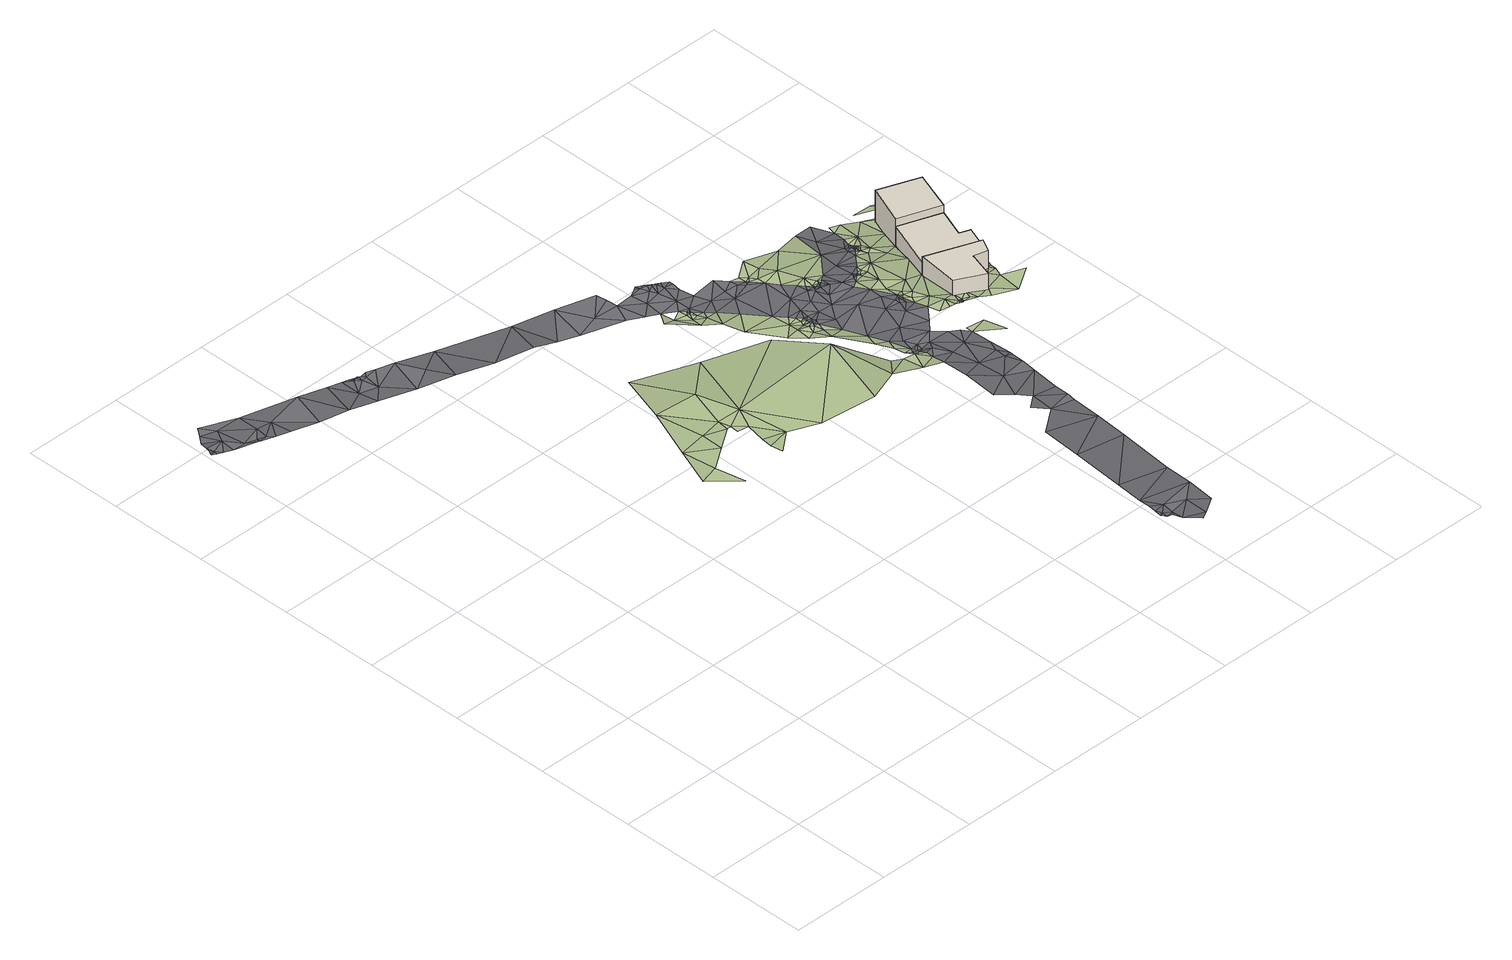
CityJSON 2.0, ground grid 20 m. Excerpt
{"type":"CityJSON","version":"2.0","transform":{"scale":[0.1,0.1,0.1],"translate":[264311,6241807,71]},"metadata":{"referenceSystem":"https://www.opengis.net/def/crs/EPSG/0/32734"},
"CityObjects":{
"building1":{"type":"Building","attributes":{"address":"127 Upper Roodebloem Road University Estate Cape Town","building":"house","building:levels":1,"building_height":4.1,"roof_height":78.9,"ground_height":74.3,"plus_code":"4FRW3F72+4GV"},"geometry":[{"type":"Solid","lod":"1","boundaries":[[[[0,1,2,3]],[[1,4,5,2]],[[4,6,7,5]],[[6,8,9,7]],[[8,10,11,9]],[[10,0,3,11]],[[3,2,5,7,9,11]],[[10,8,6,4,1,0]]]]}]},
"building2":{"type":"Building","attributes":{"address":"125 Upper Roodebloem Road University Estate Cape Town","building":"house","building:levels":1,"building_height":4.1,"roof_height":77.8,"ground_height":73.1,"plus_code":"4FRW3F72+5GP"},"geometry":[{"type":"Solid","lod":"1","boundaries":[[[[12,13,14,15]],[[13,16,17,14]],[[16,18,19,17]],[[18,20,21,19]],[[20,22,23,21]],[[22,12,15,23]],[[15,14,17,19,21,23]],[[22,20,18,16,13,12]]]]}]},
"building3":{"type":"Building","attributes":{"address":"123 Upper Roodebloem Road University Estate Cape Town","building":"house","building:levels":2,"building_height":6.9,"roof_height":79.3,"ground_height":71.9,"plus_code":"4FRW3F72+6G5"},"geometry":[{"type":"Solid","lod":"1","boundaries":[[[[24,25,26,27]],[[25,28,29,26]],[[28,30,31,29]],[[30,24,27,31]],[[27,26,29,31]],[[30,28,25,24]]]]}]},
"terrain1":{"type":"TINRelief","geometry":[{"type":"CompositeSurface","lod":"1","boundaries":[[[32,33,34]],[[34,33,35]],[[35,33,36]],[[35,36,37]],[[38,35,37]],[[39,37,36]],[[38,37,40]],[[39,40,37]],[[39,41,40]],[[41,42,43]],[[44,45,46]],[[46,45,47]],[[38,40,48]],[[47,45,43]],[[41,49,40]],[[48,50,38]],[[41,43,49]],[[45,49,43]],[[49,48,40]],[[51,49,45]],[[50,48,52]],[[49,52,48]],[[53,49,51]],[[54,52,49]],[[55,53,51]],[[54,49,53]],[[55,56,53]],[[57,58,59]],[[58,57,60]],[[61,57,59]],[[61,62,57]],[[63,59,64]],[[53,56,65]],[[63,61,59]],[[66,57,62]],[[62,61,67]],[[61,63,68]],[[67,61,68]],[[66,62,69]],[[67,69,62]],[[70,65,56]],[[71,70,56]],[[64,72,63]],[[73,69,67]],[[67,68,74]],[[74,73,67]],[[68,63,75]],[[64,76,77]],[[75,74,68]],[[72,75,63]],[[77,72,64]],[[76,78,79]],[[80,78,81]],[[71,82,70]],[[77,76,83]],[[80,79,78]],[[79,83,76]],[[81,84,85]],[[80,81,85]],[[71,86,82]],[[87,86,71]],[[88,80,85]],[[84,89,85]],[[79,80,90]],[[80,88,90]],[[91,82,92]],[[93,88,85]],[[85,89,93]],[[82,94,92]],[[84,95,89]],[[96,97,84]],[[98,99,91]],[[83,79,100]],[[98,91,92]],[[82,86,101]],[[79,90,102]],[[82,101,94]],[[99,103,96]],[[90,88,104]],[[93,104,88]],[[84,97,95]],[[79,105,100]],[[102,105,79]],[[93,89,106]],[[107,92,94]],[[103,99,98]],[[98,92,108]],[[92,107,108]],[[109,102,90]],[[90,104,110]],[[111,93,106]],[[104,93,111]],[[90,110,109]],[[95,106,89]],[[101,112,94]],[[113,107,94]],[[103,97,96]],[[113,94,112]],[[109,114,102]],[[102,115,105]],[[115,102,114]],[[116,117,118]],[[116,119,120]],[[120,117,116]],[[119,121,122]],[[119,122,120]],[[117,120,123]],[[122,124,120]],[[122,121,125]],[[125,121,126]],[[126,127,128]],[[123,120,124]],[[129,130,131]],[[122,125,124]],[[127,129,128]],[[132,131,130]],[[133,131,132]],[[128,125,126]],[[129,131,128]],[[133,134,131]],[[134,133,135]],[[136,134,135]],[[137,131,134]],[[131,137,128]],[[136,138,134]],[[139,140,141]],[[138,137,134]],[[137,138,142]],[[139,141,143]],[[137,144,128]],[[142,144,137]],[[123,124,145]],[[145,124,125]],[[146,147,148]],[[149,150,151]],[[146,152,153]],[[154,155,152]],[[154,149,155]],[[128,156,125]],[[155,149,151]],[[157,158,159]],[[150,159,160]],[[155,161,152]],[[152,161,153]],[[160,151,150]],[[147,146,162]],[[146,153,162]],[[158,157,163]],[[144,156,128]],[[164,155,151]],[[164,161,155]],[[160,159,158]],[[164,151,160]],[[165,147,166]],[[166,147,162]],[[167,158,163]],[[156,145,125]],[[161,168,153]],[[169,170,165]],[[169,165,166]],[[170,169,171]],[[161,164,168]],[[162,153,168]],[[172,158,167]],[[173,172,167]],[[166,162,174]],[[166,174,169]],[[175,171,169]],[[176,160,158]],[[177,178,173]],[[169,174,175]],[[173,178,172]],[[171,175,179]],[[158,172,176]],[[180,178,177]],[[181,178,180]],[[182,172,178]],[[181,182,178]],[[183,164,160]],[[182,176,172]],[[162,184,174]],[[185,182,181]],[[162,168,184]],[[175,174,184]],[[175,184,179]],[[168,164,183]],[[183,160,176]],[[186,185,181]],[[182,187,176]],[[187,182,185]],[[188,179,184]],[[186,187,185]],[[145,156,189]],[[190,188,184]],[[186,191,187]],[[168,192,184]],[[191,186,193]],[[184,194,190]],[[168,183,192]],[[190,195,196]],[[195,197,196]],[[195,190,194]],[[197,195,198]],[[198,199,197]],[[184,200,194]],[[199,198,201]],[[201,202,199]],[[203,198,195]],[[204,201,198]],[[205,202,201]],[[206,202,205]],[[201,204,205]],[[206,205,207]],[[198,203,204]],[[208,206,207]],[[194,203,195]],[[204,209,205]],[[209,207,205]],[[210,208,207]],[[211,191,193]],[[184,192,200]],[[209,210,207]],[[208,210,212]],[[203,209,204]],[[213,208,212]],[[212,214,213]],[[215,213,214]],[[212,210,216]],[[216,210,209]],[[215,214,217]],[[212,216,214]],[[215,217,218]],[[209,203,219]],[[220,218,217]],[[214,221,217]],[[214,216,221]],[[219,216,209]],[[218,220,222]],[[221,220,217]],[[222,223,218]],[[222,224,223]],[[224,225,223]],[[226,222,220]],[[225,224,227]],[[226,220,221]],[[228,225,227]],[[203,194,229]],[[224,222,226]],[[227,224,226]],[[230,221,216]],[[216,219,230]],[[229,219,203]],[[228,227,231]],[[226,221,230]],[[231,227,226]],[[228,231,232]],[[232,231,233]],[[231,226,230]],[[229,194,200]],[[229,230,219]],[[234,191,235]],[[236,191,211]],[[237,233,231]],[[231,230,237]],[[237,230,229]],[[237,238,233]],[[191,236,235]],[[229,200,13]],[[192,13,200]],[[238,237,239]],[[240,234,235]],[[241,235,236]],[[229,242,237]],[[237,243,239]],[[239,243,244]],[[235,241,240]],[[236,211,245]],[[229,13,242]],[[240,241,246]],[[246,247,240]],[[243,237,248]],[[249,247,246]],[[242,248,237]],[[247,249,10]],[[249,250,10]],[[10,250,251]],[[252,251,250]],[[251,252,253]],[[248,242,254]],[[255,256,257]],[[256,255,258]],[[254,259,248]],[[260,259,254]],[[259,260,261]],[[262,263,264]],[[261,260,265]],[[261,265,266]],[[264,267,262]]]}]},
"road1":{"type":"Road","attributes":{"highway":"tertiary","name":"Upper Roodebloem Road","surface":"asphalt","lanes":2,"width":8.6},"geometry":[{"type":"MultiSurface","lod":"1","boundaries":[[[268,269,270]],[[271,272,273]],[[274,275,276]],[[277,278,279]],[[280,281,282]],[[283,284,285]],[[286,269,276]],[[287,286,276]],[[288,289,290]],[[291,292,293]],[[294,295,296]],[[297,104,111]],[[110,298,109]],[[115,299,105]],[[130,300,301]],[[104,298,110]],[[297,111,106]],[[302,303,304]],[[305,103,98]],[[109,298,306]],[[307,108,107]],[[106,308,297]],[[291,293,309]],[[310,293,311]],[[312,313,310]],[[310,311,314]],[[312,310,314]],[[315,316,317]],[[316,312,317]],[[318,317,312]],[[318,312,314]],[[315,319,316]],[[303,302,315]],[[304,303,320]],[[315,317,321]],[[322,323,324]],[[107,113,325]],[[86,326,101]],[[326,112,101]],[[327,328,329]],[[330,325,326]],[[149,154,328]],[[103,331,97]],[[332,333,300]],[[334,152,146]],[[335,152,334]],[[154,152,328]],[[325,307,107]],[[336,337,338]],[[339,340,341]],[[342,60,343]],[[344,345,343]],[[346,347,348]],[[344,343,349]],[[69,349,66]],[[66,349,343]],[[349,74,75]],[[347,350,351]],[[337,339,352]],[[336,339,337]],[[353,354,355]],[[356,357,358]],[[342,348,359]],[[338,342,336]],[[360,346,345]],[[361,346,362]],[[116,363,364]],[[83,365,77]],[[119,364,121]],[[132,130,301]],[[121,365,83]],[[336,366,339]],[[367,368,353]],[[369,367,370]],[[273,272,371]],[[372,370,373]],[[373,374,375]],[[278,376,377]],[[378,367,369]],[[373,375,372]],[[379,380,381]],[[368,367,378]],[[382,383,279]],[[384,280,277]],[[280,282,385]],[[385,376,277]],[[385,277,280]],[[383,281,384]],[[375,382,279]],[[376,385,377]],[[361,350,347]],[[386,387,372]],[[278,388,389]],[[377,388,278]],[[385,390,377]],[[281,280,384]],[[388,390,391]],[[390,388,377]],[[350,392,351]],[[393,356,358]],[[370,394,369]],[[378,369,394]],[[278,277,376]],[[374,382,375]],[[389,395,396]],[[389,386,278]],[[277,279,384]],[[383,384,279]],[[395,389,391]],[[388,391,389]],[[275,274,397]],[[98,108,307]],[[113,112,325]],[[359,398,358]],[[269,268,399]],[[392,398,351]],[[275,397,272]],[[292,291,322]],[[115,114,306]],[[109,306,114]],[[100,105,299]],[[69,73,349]],[[74,349,73]],[[381,387,400]],[[375,279,386]],[[401,402,403]],[[401,404,405]],[[397,371,272]],[[380,379,406]],[[119,116,364]],[[349,75,407]],[[150,327,408]],[[152,335,328]],[[392,409,398]],[[410,121,83]],[[300,129,127]],[[276,269,411]],[[328,335,329]],[[149,327,150]],[[348,347,351]],[[346,361,347]],[[409,393,358]],[[398,409,358]],[[300,333,301]],[[129,300,130]],[[411,269,412]],[[299,115,306]],[[399,412,269]],[[410,299,332]],[[300,127,410]],[[413,320,303]],[[304,320,414]],[[415,326,86]],[[305,416,331]],[[298,104,297]],[[417,298,297]],[[357,418,358]],[[348,351,359]],[[276,411,274]],[[286,270,269]],[[106,95,308]],[[279,278,386]],[[386,372,375]],[[387,396,400]],[[386,389,387]],[[112,326,325]],[[307,325,330]],[[330,419,420]],[[415,86,87]],[[295,421,323]],[[422,408,329]],[[408,327,329]],[[398,359,351]],[[343,60,66]],[[410,100,299]],[[410,127,126]],[[423,333,332]],[[306,298,417]],[[288,290,424]],[[424,425,426]],[[149,328,327]],[[346,348,343]],[[362,346,360]],[[358,418,359]],[[342,338,60]],[[294,289,288]],[[295,294,288]],[[417,299,306]],[[300,410,332]],[[426,288,424]],[[426,295,288]],[[402,426,425]],[[295,323,296]],[[365,364,363]],[[381,400,379]],[[116,118,363]],[[364,365,121]],[[271,275,272]],[[285,276,283]],[[427,394,372]],[[372,394,370]],[[273,428,406]],[[429,365,363]],[[429,407,365]],[[371,428,273]],[[406,428,430]],[[273,406,271]],[[330,420,416]],[[423,431,146]],[[97,431,95]],[[413,303,321]],[[419,432,420]],[[431,423,308]],[[97,422,431]],[[429,118,433]],[[75,72,407]],[[372,387,427]],[[159,150,408]],[[422,329,335]],[[335,334,422]],[[334,146,431]],[[331,422,97]],[[408,331,434]],[[299,417,332]],[[423,332,417]],[[401,405,402]],[[402,405,426]],[[419,330,415]],[[304,414,419]],[[315,302,435]],[[307,305,98]],[[275,271,283]],[[285,287,276]],[[330,326,415]],[[416,307,330]],[[359,418,342]],[[336,342,418]],[[429,363,118]],[[72,77,365]],[[380,406,430]],[[379,436,406]],[[307,416,305]],[[416,434,331]],[[344,407,433]],[[344,349,407]],[[406,436,271]],[[436,283,271]],[[346,343,345]],[[343,348,342]],[[159,408,434]],[[339,366,340]],[[87,435,302]],[[419,141,432]],[[353,355,341]],[[341,355,352]],[[396,387,389]],[[381,427,387]],[[292,322,324]],[[121,410,126]],[[100,410,83]],[[405,295,426]],[[323,421,324]],[[365,407,72]],[[433,407,429]],[[283,276,275]],[[436,284,283]],[[419,415,302]],[[414,141,419]],[[404,421,405]],[[421,295,405]],[[353,368,354]],[[308,417,297]],[[422,334,431]],[[419,302,304]],[[87,302,415]],[[431,308,95]],[[423,417,308]],[[331,408,422]],[[103,305,331]],[[315,321,303]],[[435,319,315]],[[309,293,310]],[[341,352,339]]]}]},
"road2":{"type":"Road","attributes":{"highway":"residential","name":"Selbourne Road","surface":"asphalt","lanes":1,"width":5.6,"oneway":"yes"},"geometry":[{"type":"MultiSurface","lod":"1","boundaries":[[[423,437,333]],[[437,438,333]],[[437,423,148]],[[438,301,333]],[[133,132,301]],[[133,301,438]],[[439,438,437]],[[438,135,133]],[[135,438,136]],[[439,136,438]],[[423,146,148]],[[439,437,440]],[[136,439,138]],[[148,440,437]],[[439,142,138]],[[439,440,142]],[[144,142,440]],[[147,440,148]],[[147,441,440]],[[440,442,144]],[[440,441,442]],[[165,441,147]],[[165,443,441]],[[441,443,442]],[[444,144,442]],[[170,443,165]],[[442,443,171]],[[171,443,170]],[[156,144,444]],[[442,171,179]],[[442,179,444]],[[444,179,188]],[[444,188,190]],[[445,156,444]],[[445,444,190]],[[446,156,445]],[[447,156,446]],[[445,190,196]],[[189,156,447]],[[197,445,196]],[[448,445,197]],[[446,445,448]],[[199,448,197]],[[448,449,446]],[[199,202,448]],[[448,202,450]],[[449,451,446]],[[206,208,202]],[[448,452,449]],[[450,452,448]],[[202,208,450]],[[446,451,453]],[[213,450,208]],[[213,452,450]],[[449,452,454]],[[451,449,454]],[[452,213,215]],[[447,446,238]],[[215,218,452]],[[218,454,452]],[[446,453,233]],[[454,455,451]],[[456,453,451]],[[456,451,455]],[[454,218,223]],[[455,454,223]],[[225,455,223]],[[456,455,225]],[[453,456,228]],[[456,225,228]],[[228,232,453]],[[457,189,447]],[[233,453,232]],[[238,446,233]],[[238,239,447]],[[457,447,239]]]}]}
},
"vertices":[
[1155,866,33],[1146,785,33],[1146,785,74],[1155,866,74],[1201,757,33],[1201,757,74],[1216,807,33],[1216,807,74],[1244,800,33],[1244,800,74],[1258,827,33],[1258,827,74],
[1274,935,21],[1192,965,21],[1192,965,62],[1274,935,62],[1155,866,21],[1155,866,62],[1258,827,21],[1258,827,62],[1274,871,21],[1274,871,62],[1253,879,21],[1253,879,62],
[1274,935,9],[1302,1013,9],[1302,1013,78],[1274,935,78],[1222,1043,9],[1222,1043,78],[1192,965,9],[1192,965,78],
[522,646,77],[511,706,76],[473,696,76],[500,771,79],[551,732,83],[550,775,84],[535,869,85],[590,757,87],[593,781,87],[599,758,87],[597,740,87],[620,737,87],[618,655,82],[653,682,87],[612,676,84],[614,698,84],[619,861,85],[641,780,87],[570,968,78],[712,658,87],[695,926,74],[877,802,81],[819,884,76],[828,650,82],[899,680,73],[787,1079,26],[763,1078,32],[803,1032,33],[784,1107,26],[809,1058,26],[811,1074,26],[824,1039,33],[822,1000,43],[936,721,57],[809,1090,26],[817,1072,26],[823,1061,26],[818,1080,26],[949,703,64],[956,665,64],[848,1042,29],[820,1077,26],[822,1074,26],[835,1058,28],[842,969,32],[874,1011,29],[880,906,34],[906,928,34],[901,903,40],[899,874,40],[972,700,64],[904,966,32],[919,842,51],[915,881,40],[993,679,58],[992,651,63],[921,897,40],[932,874,39],[921,911,34],[968,720,57],[978,712,57],[928,892,40],[988,704,58],[953,851,42],[957,779,49],[969,809,42],[987,724,53],[964,740,57],[919,944,34],[994,693,58],[926,922,34],[978,767,49],[934,903,39],[926,933,34],[937,892,39],[991,714,53],[989,719,53],[933,914,37],[933,908,37],[935,897,39],[994,707,53],[993,709,53],[933,919,37],[934,922,37],[939,1062,32],[937,1078,32],[922,1083,30],[942,1059,32],[949,1066,32],[957,1036,34],[956,1052,34],[974,1104,32],[979,1073,32],[994,1045,35],[972,1014,34],[987,991,37],[1009,997,37],[995,980,37],[1002,968,37],[1004,973,37],[1004,968,37],[1007,967,37],[1016,969,37],[1013,965,37],[1014,964,37],[1019,977,37],[1020,968,37],[1125,692,55],[1089,696,55],[1089,683,55],[1026,973,37],[1133,645,58],[1038,981,35],[1040,1088,26],[1059,892,44],[1061,928,40],[1048,920,40],[1080,838,46],[1085,813,46],[1091,827,46],[1077,847,47],[1079,874,44],[1079,842,47],[1086,842,46],[1081,1029,28],[1095,765,49],[1124,782,49],[1090,788,49],[1114,809,46],[1090,849,46],[1089,902,43],[1116,762,49],[1103,837,46],[1073,937,40],[1080,931,39],[1127,761,49],[1119,870,43],[1080,936,39],[1076,939,40],[1078,941,40],[1140,766,46],[1137,760,46],[1093,932,39],[1089,944,39],[1146,785,46],[1140,759,46],[1143,763,46],[1090,955,39],[1143,758,46],[1146,758,46],[1147,765,46],[1155,866,37],[1114,946,39],[1160,760,46],[1169,749,47],[1165,775,46],[1103,969,33],[1099,1106,15],[1115,983,33],[1201,757,43],[1174,915,32],[1191,740,43],[1140,978,28],[1129,987,33],[1122,990,33],[1125,993,33],[1129,995,33],[1128,997,33],[1162,955,28],[1129,997,33],[1129,999,33],[1136,991,28],[1132,996,28],[1130,998,28],[1130,999,33],[1131,999,28],[1131,1001,28],[1134,997,28],[1132,1001,28],[1237,722,41],[1132,1002,28],[1132,1003,28],[1133,1003,28],[1132,1004,28],[1136,1000,28],[1134,1004,28],[1133,1006,23],[1140,996,28],[1134,1006,23],[1137,1004,28],[1135,1007,23],[1134,1008,23],[1135,1008,23],[1134,1009,23],[1138,1006,23],[1135,1010,23],[1135,1012,23],[1152,985,28],[1145,1000,28],[1140,1012,23],[1136,1016,23],[1137,1022,23],[1216,807,38],[1228,786,43],[1242,770,40],[1162,1024,23],[1141,1036,23],[1147,1063,17],[1244,800,40],[1249,788,40],[1208,1005,15],[1170,1073,17],[1151,1080,17],[1285,753,41],[1256,807,33],[1249,809,33],[1204,1060,11],[1261,820,33],[1266,832,33],[1262,840,33],[1272,848,33],[1267,852,33],[1222,1043,15],[1253,879,26],[1270,886,26],[1260,898,26],[1274,871,26],[1231,1049,10],[1241,1036,10],[1257,1039,10],[1248,1081,9],[1209,1081,11],[1262,1061,9],[1265,1027,10],[1284,1029,9],[1286,1067,7],
[7,1385,10],[15,1384,10],[9,1389,10],[109,1377,9],[89,1357,9],[102,1349,13],[42,1365,9],[66,1364,9],[44,1396,9],[322,1356,9],[318,1354,12],[324,1353,12],[323,1357,9],[324,1358,9],[322,1358,9],[62,1424,5],[43,1451,5],[31,1434,5],[12,1399,10],[19,1418,5],[921,69,110],[914,66,110],[915,64,110],[947,294,93],[1041,280,90],[1050,348,86],[916,81,110],[939,85,108],[918,95,110],[943,902,39],[941,911,37],[944,940,37],[990,969,37],[1001,964,37],[1032,609,62],[1071,589,66],[1076,614,62],[993,748,53],[941,920,37],[1002,725,53],[967,880,39],[959,380,85],[1013,422,80],[1060,415,78],[1020,471,76],[992,449,80],[1063,433,78],[1027,547,72],[1002,495,76],[1076,525,70],[1067,465,74],[979,522,73],[1085,590,65],[1080,555,70],[930,180,101],[922,123,105],[1023,160,98],[999,711,53],[1009,696,58],[1075,824,47],[1073,838,47],[1066,830,47],[1022,715,53],[1018,782,48],[973,945,37],[998,960,37],[1059,866,44],[1066,840,47],[749,1174,25],[733,1137,24],[761,1121,24],[700,1178,23],[743,1218,25],[670,1243,22],[787,1142,26],[827,1113,26],[854,1100,28],[850,1130,28],[835,1150,28],[833,1166,27],[819,1148,26],[827,1084,26],[829,1173,26],[826,1170,26],[652,1164,22],[596,1268,14],[571,1192,26],[612,1178,23],[801,1186,26],[797,1183,26],[808,1179,26],[813,1162,26],[852,1147,28],[841,1165,27],[853,1157,27],[925,1068,30],[932,1054,34],[895,1044,31],[746,1196,25],[459,1313,13],[503,1214,19],[412,1286,16],[390,1336,14],[87,1346,13],[328,1312,12],[356,1347,13],[339,1353,13],[331,1344,13],[321,1357,9],[319,1358,9],[434,1237,20],[217,1390,9],[192,1314,12],[245,1298,17],[330,1355,9],[326,1357,9],[324,1356,9],[321,1358,9],[320,1343,12],[292,1322,12],[316,1357,9],[310,1351,12],[318,1359,9],[314,1360,9],[828,1174,26],[805,1188,26],[366,1260,15],[308,1362,9],[295,1366,9],[83,1348,13],[820,1175,26],[5,1380,10],[269,1374,9],[972,17,112],[934,34,112],[953,5,117],[1006,39,109],[976,67,108],[137,1373,9],[865,1070,28],[1054,804,50],[817,1181,26],[956,975,35],[24,1372,10],[14,1376,10],[1085,585,65],[1087,637,60],[1026,664,58],[1043,736,53],[963,916,37],[783,1176,26],[1058,670,57],[1063,713,53],[1015,99,106],[1038,834,47],[990,913,39],[920,56,110],[925,49,115],[936,61,108],[297,1282,16],[113,1338,13],[898,1070,30],[140,1330,13],[1018,879,42],[1076,698,57],[904,1105,30],[1063,758,50],[990,596,68],[112,1422,5],
[1005,934,39],[1011,960,37],[1025,953,39],[1043,941,40],[1064,936,40],[1071,946,40],[1072,941,40],[1072,984,35],[1115,999,33],[1120,1014,28],[1106,1065,21],[1126,1003,33],[1128,1007,28],[1130,1002,28],[1130,1011,23],[1131,1004,28],[1130,1015,23],[1132,1006,23],[1133,1009,23],[1134,1011,23],[1127,1101,21]
]}
